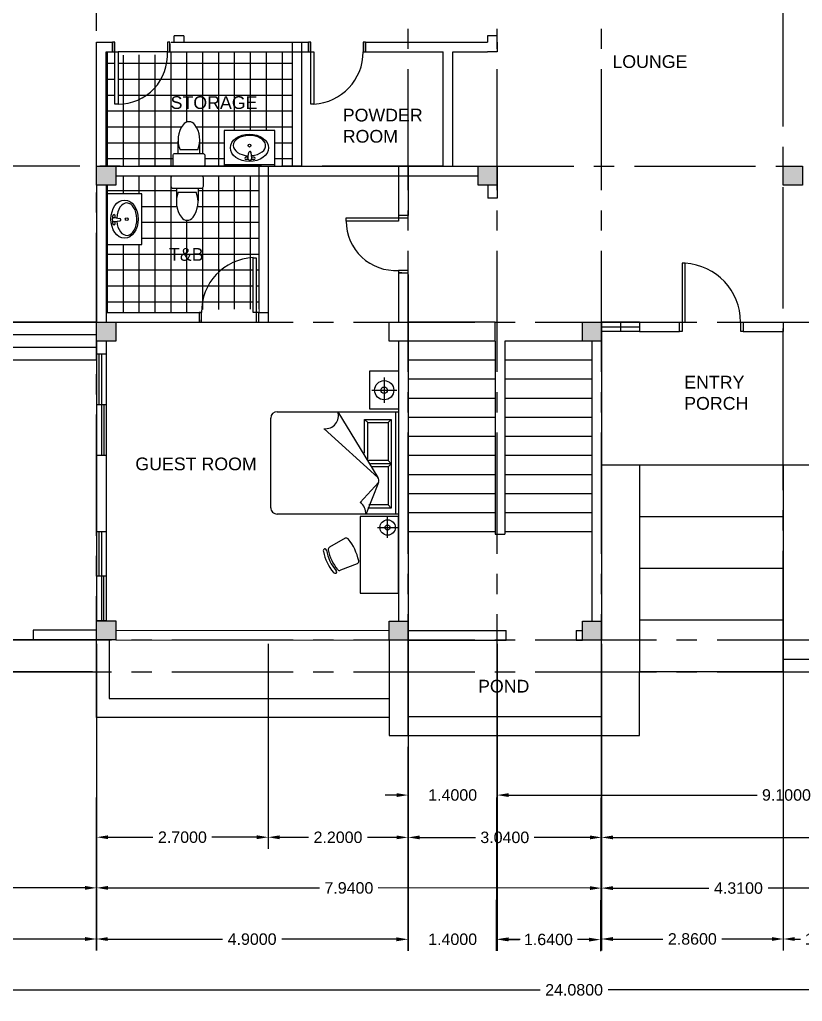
# Model space of a CAD drawing. Header units: inches. Extents: x 994 to 6777, y -637 to 5407.
# Drawn here: x 6714.37 to 6726.68, y -617.73 to -602.29 of the extents above; entities that cross this region are included whole.
import ezdxf

# ---------------------------------------------------------------- set-up
doc = ezdxf.new("R2010")
doc.units = ezdxf.units.IN
doc.header["$MEASUREMENT"] = 0
doc.set_wipeout_variables(frame=1)
doc.linetypes.add('CENTER2', pattern=[28.575, 19.05, -3.175, 3.175, -3.175])
doc.styles.get("Standard").update_dxf_attribs({"font": 'arial.ttf'})
doc.dimstyles.get("Standard").update_dxf_attribs({"dimtxt": 0.18, "dimasz": 0.18, "dimexe": 0.18, "dimexo": 0.0625, "dimgap": 0.09, "dimtad": 0, "dimtih": 1, "dimtoh": 1, "dimdec": 4, "dimzin": 0, "dimdsep": 46, "dimtxsty": 'Standard', "dimcen": 0.09, "dimadec": 0, "dimazin": 0, "dimtfac": 1, "dimtdec": 4, "dimtofl": 0, "dimtmove": 0, "dimatfit": 3, "dimfxl": 1, "dimtolj": 1, "dimtzin": 0, "dimarcsym": 0})
pattern_1 = [(0, (6689.00436, -625.22683), (0, 0.25), []), (90, (6689.00436, -625.22683), (-0.25, 2e-17), [])]

# ---------------------------------------------------------------- blocks, each defined once
blk = doc.blocks.new('*U660')
blk.add_wipeout([(0, -0.2), (0.861, -0.195), (0.934, 0.049), (0, 0.048)])
for points in [[(0, -0.15), (0.038, -0.15), (0.038, 0), (0, 0)], [(0.863, -0.15), (0.9, -0.15), (0.9, 0), (0.863, 0)], [(0.038, -0.15), (0.088, -0.15), (0.088, -0.975), (0.038, -0.975)]]:
    blk.add_lwpolyline(points, close=True)
blk = doc.blocks.new('洗面盆')
for p, q in [((-69, 219), (-32, 219)), ((-69, 180), (-36, 180)), ((-39, 199), (-25, 106)), ((25, 199), (11, 109)), ((18, 219), (54, 219)), ((22, 180), (54, 180))]:
    blk.add_line(p, q)
blk.add_circle((0, 0), 23.2)
for centre, radius, start, end in [((-69, 200), 19.5, 90, 270), ((-7, 199), 32.1, 342.1454, 197.5932), ((54, 200), 19.5, 270, 90), ((-7, 109), 17.8, 188.7966, 0)]:
    blk.add_arc(centre, radius, start, end)
blk.add_ellipse((1, 34), major_axis=(-300, 0), ratio=0.715134)
blk.add_ellipse((0, 0), major_axis=(-255, 0), ratio=0.622378, start_param=4.841075, end_param=10.922958)
blk = doc.blocks.new('洗面台')
blk.add_line((-400, -20), (400, -20))
blk.add_lwpolyline([(-400, -560), (400, -560), (400, 0), (-400, 0)], close=True)
blk.add_blockref('洗面盆', (0, -324))
blk = doc.blocks.new('*U664')
for p, q in [((-475, 117), (-475, 313)), ((-135, 117), (-135, 313)), ((-445, 178), (-165, 178))]:
    blk.add_line(p, q)
blk.add_lwpolyline([(-525, 117), (-85, 117, -0.198912), (-64, 109, -0.198912), (-55, 87), (-55, -53, -0.198912), (-64, -74, -0.198912), (-85, -83), (-525, -83, -0.198912), (-546, -74, -0.198912), (-555, -53), (-555, 87, -0.198912), (-546, 109, -0.198912)], format="xyb", close=True)
for centre, radius, start, end in [((-78, 330), 398, 143.3619, 202.5495), ((-305, 507), 110, 33.4509, 146.5491), ((-532, 330), 398, 337.4505, 36.6381)]:
    blk.add_arc(centre, radius, start, end)
blk = doc.blocks.new('*U665')
blk.add_wipeout([(0, 0.2), (-0.899, 0.195), (-0.934, -0.049), (0, -0.048)])
for points in [[(-0.038, 0.15), (-0.088, 0.15), (-0.088, 1.012), (-0.038, 1.012)], [(-0.9, 0.15), (-0.938, 0.15), (-0.938, 0), (-0.9, 0)], [(0, 0.15), (-0.038, 0.15), (-0.038, 0), (0, 0)]]:
    blk.add_lwpolyline(points, close=True)
blk = doc.blocks.new('*U667')
blk.add_wipeout([(0, 0.2), (-0.861, 0.195), (-0.934, -0.049), (0, -0.048)])
for points in [[(-0.038, 0.15), (-0.088, 0.15), (-0.088, 0.975), (-0.038, 0.975)], [(-0.863, 0.15), (-0.9, 0.15), (-0.9, 0), (-0.863, 0)], [(0, 0.15), (-0.038, 0.15), (-0.038, 0), (0, 0)]]:
    blk.add_lwpolyline(points, close=True)
blk = doc.blocks.new('*U671')
blk.add_wipeout([(0, 0.2), (0.961, 0.195), (0.934, -0.049), (0, -0.048)])
for points in [[(0.038, 0.15), (0.088, 0.15), (0.088, 1.075), (0.038, 1.075)], [(0, 0.15), (0.038, 0.15), (0.038, 0), (0, 0)], [(0.962, 0.15), (1, 0.15), (1, 0), (0.962, 0)]]:
    blk.add_lwpolyline(points, close=True)
blk = doc.blocks.new('A$C44EF7260')
for p, q in [((0, 1.998), (0.6, 1.998)), ((0, 1.548), (0, 1.998)), ((0.6, 1.998), (0.6, 1.548)), ((0.64, 2), (2.24, 2)), ((0.64, 0.1), (0.64, 2)), ((2.24, 2), (2.24, 0.1)), ((3.476, 1.998), (2.276, 1.998)), ((2.276, 1.998), (2.276, 1.398)), ((3.476, 1.398), (3.476, 1.998)), ((0.304, 1.579), (0.304, 1.971)), ((0.64, 1.95), (2.24, 1.95)), ((0.759, 1.884), (2.147, 1.884)), ((0.759, 1.884), (0.809, 1.834)), ((0.759, 1.467), (0.759, 1.884)), ((1.403, 1.834), (1.453, 1.884)), ((1.453, 1.884), (1.503, 1.834)), ((1.453, 1.884), (1.453, 1.558)), ((2.097, 1.834), (2.147, 1.884)), ((2.147, 1.884), (2.147, 1.519)), ((2.45, 1.671), (2.45, 1.985)), ((0.106, 1.775), (0.503, 1.775)), ((0.809, 1.834), (1.403, 1.834)), ((0.809, 1.517), (0.809, 1.834)), ((1.403, 1.834), (1.403, 1.53)), ((1.503, 1.834), (1.503, 1.586)), ((1.503, 1.834), (2.097, 1.834)), ((2.097, 1.834), (2.097, 1.535)), ((2.609, 1.828), (2.291, 1.828)), ((0.6, 1.548), (0, 1.548)), ((0.64, 1.05), (1.666, 1.676)), ((0.906, 0.833), (1.666, 1.676)), ((1.746, 1.684), (2.246, 1.486)), ((1.746, 1.684), (2.06, 1.397)), ((0.809, 1.517), (0.759, 1.467)), ((1.29, 1.467), (0.759, 1.467)), ((1.38, 1.517), (0.809, 1.517)), ((2.276, 1.398), (3.476, 1.398)), ((3.017, 1.352), (3.118, 1.091)), ((2.619, 1.162), (2.759, 0.919)), ((0.907, 0.845), (0.919, 0.845)), ((2.14, 0), (0.74, 0))]:
    blk.add_line(p, q)
for centre, radius in [((0.304, 1.775), 0.15), ((2.45, 1.828), 0.12), ((2.45, 1.828), 0.04), ((0.304, 1.775), 0.05)]:
    blk.add_circle(centre, radius)
for centre, radius, start, end in [((1.715, 1.589), 0.1, 71.7215, 119.0799), ((2.226, 1.289), 0.198, 84.1725, 146.9889), ((3.157, 0.547), 0.85, 102.6739, 128.3957), ((2.979, 1.337), 0.04, 21.3259, 102.6739), ((2.654, 1.182), 0.04, 128.3957, 209.9042), ((3.081, 1.077), 0.04, 310.4324, 21.3259), ((0.7, 0.852), 0.207, 354.6422, 106.9775), ((2.677, 1.551), 0.663, 280.7977, 310.4324), ((2.677, 1.551), 0.693, 280.6958, 310.5343), ((2.677, 1.551), 0.743, 281.5789, 309.6512), ((3.147, 1.002), 0.03, 70.2086, 130.5343), ((3.126, 1.01), 0.04, 309.6512, 20.6936), ((3.154, 1.02), 0.01, 20.6936, 70.2086), ((2.794, 0.939), 0.04, 209.9042, 280.7977), ((2.792, 0.847), 0.01, 161.0215, 210.5365), ((2.811, 0.841), 0.03, 100.6958, 161.0215), ((2.818, 0.862), 0.04, 210.5365, 281.5789), ((0.74, 0.1), 0.1, 180, 270), ((2.14, 0.1), 0.1, 270, 0)]:
    blk.add_arc(centre, radius, start, end)
blk = doc.blocks.new('*D693')
at = {"color": 0, "lineweight": -2, "transparency": 16777216}
for p, q in [((6707.053, -611.861), (6707.053, -611.681)), ((6715.521, -612.041), (6706.873, -612.041)), ((6715.521, -612.545), (6706.873, -612.545)), ((6707.053, -612.725), (6707.053, -612.905))]:
    blk.add_line(p, q, dxfattribs=at)
at = {"color": 0, "transparency": 16777216}
for points in [[(6707.023, -611.861), (6707.083, -611.861), (6707.053, -612.041)], [(6707.023, -612.725), (6707.083, -612.725), (6707.053, -612.545)]]:
    blk.add_solid(points, dxfattribs=at)
at = {"layer": 'Defpoints', "color": 0, "transparency": 16777216}
for p in [(6707.053, -612.041), (6715.583, -612.041), (6715.583, -612.545)]:
    blk.add_point(p, dxfattribs=at)
at = {"color": 0, "transparency": 16777216, "insert": (6707.053, -612.293), "char_height": 0.18, "attachment_point": 5}
blk.add_mtext('\\A1;0.5049', dxfattribs=at)
blk = doc.blocks.new('*D715')
at = {"color": 0, "lineweight": -2, "transparency": 16777216}
for p, q in [((6711.053, -612.608), (6711.053, -617.725)), ((6735.133, -612.608), (6735.133, -617.725)), ((6711.233, -617.545), (6722.558, -617.545)), ((6734.953, -617.545), (6723.628, -617.545))]:
    blk.add_line(p, q, dxfattribs=at)
at = {"color": 0, "transparency": 16777216}
for points in [[(6711.233, -617.515), (6711.233, -617.575), (6711.053, -617.545)], [(6734.953, -617.515), (6734.953, -617.575), (6735.133, -617.545)]]:
    blk.add_solid(points, dxfattribs=at)
at = {"layer": 'Defpoints', "color": 0, "transparency": 16777216}
for p in [(6711.053, -612.545), (6735.133, -612.545), (6735.133, -617.545)]:
    blk.add_point(p, dxfattribs=at)
at = {"color": 0, "transparency": 16777216, "insert": (6723.093, -617.545), "char_height": 0.18, "attachment_point": 5}
blk.add_mtext('\\A1;24.0800', dxfattribs=at)
blk = doc.blocks.new('*D716')
at = {"color": 0, "lineweight": -2, "transparency": 16777216}
for p, q in [((6711.053, -612.608), (6711.053, -616.925)), ((6715.583, -612.608), (6715.583, -616.925)), ((6711.233, -616.745), (6712.851, -616.745)), ((6715.403, -616.745), (6713.785, -616.745))]:
    blk.add_line(p, q, dxfattribs=at)
at = {"color": 0, "transparency": 16777216}
for points in [[(6711.233, -616.715), (6711.233, -616.775), (6711.053, -616.745)], [(6715.403, -616.715), (6715.403, -616.775), (6715.583, -616.745)]]:
    blk.add_solid(points, dxfattribs=at)
at = {"layer": 'Defpoints', "color": 0, "transparency": 16777216}
for p in [(6711.053, -612.545), (6715.583, -612.545), (6715.583, -616.745)]:
    blk.add_point(p, dxfattribs=at)
at = {"color": 0, "transparency": 16777216, "insert": (6713.318, -616.745), "char_height": 0.18, "attachment_point": 5}
blk.add_mtext('\\A1;4.5300', dxfattribs=at)
blk = doc.blocks.new('*D717')
at = {"color": 0, "lineweight": -2, "transparency": 16777216}
for p, q in [((6715.583, -612.103), (6715.578, -616.925)), ((6720.483, -612.108), (6720.478, -616.93)), ((6715.759, -616.746), (6717.562, -616.747)), ((6720.299, -616.75), (6718.496, -616.748))]:
    blk.add_line(p, q, dxfattribs=at)
at = {"color": 0, "transparency": 16777216}
for points in [[(6715.759, -616.716), (6715.759, -616.776), (6715.579, -616.745)], [(6720.299, -616.72), (6720.299, -616.78), (6720.479, -616.75)]]:
    blk.add_solid(points, dxfattribs=at)
at = {"layer": 'Defpoints', "color": 0, "transparency": 16777216}
for p in [(6715.583, -612.041), (6720.483, -612.045), (6720.479, -616.75)]:
    blk.add_point(p, dxfattribs=at)
at = {"color": 0, "transparency": 16777216, "insert": (6718.029, -616.748), "char_height": 0.18, "attachment_point": 5}
blk.add_mtext('\\A1;4.9000', dxfattribs=at)
blk = doc.blocks.new('*D718')
at = {"color": 0, "lineweight": -2, "transparency": 16777216}
for p, q in [((6720.483, -612.108), (6720.483, -616.93)), ((6721.883, -612.108), (6721.883, -616.93)), ((6720.303, -616.75), (6720.123, -616.75)), ((6722.063, -616.75), (6722.243, -616.75))]:
    blk.add_line(p, q, dxfattribs=at)
at = {"color": 0, "transparency": 16777216}
for points in [[(6720.303, -616.72), (6720.303, -616.78), (6720.483, -616.75)], [(6722.063, -616.72), (6722.063, -616.78), (6721.883, -616.75)]]:
    blk.add_solid(points, dxfattribs=at)
at = {"layer": 'Defpoints', "color": 0, "transparency": 16777216}
for p in [(6720.483, -612.045), (6721.883, -612.045), (6721.883, -616.75)]:
    blk.add_point(p, dxfattribs=at)
at = {"color": 0, "transparency": 16777216, "insert": (6721.183, -616.75), "char_height": 0.18, "attachment_point": 5}
blk.add_mtext('\\A1;1.4000', dxfattribs=at)
blk = doc.blocks.new('*D719')
at = {"color": 0, "lineweight": -2, "transparency": 16777216}
for p, q in [((6721.883, -612.103), (6721.869, -616.93)), ((6723.523, -612.108), (6723.509, -616.935)), ((6722.049, -616.751), (6722.234, -616.751)), ((6723.329, -616.755), (6723.144, -616.754))]:
    blk.add_line(p, q, dxfattribs=at)
at = {"color": 0, "transparency": 16777216}
for points in [[(6722.049, -616.721), (6722.049, -616.781), (6721.869, -616.75)], [(6723.329, -616.725), (6723.329, -616.785), (6723.509, -616.755)]]:
    blk.add_solid(points, dxfattribs=at)
at = {"layer": 'Defpoints', "color": 0, "transparency": 16777216}
for p in [(6721.883, -612.041), (6723.523, -612.045), (6723.509, -616.755)]:
    blk.add_point(p, dxfattribs=at)
at = {"color": 0, "transparency": 16777216, "insert": (6722.689, -616.753), "char_height": 0.18, "attachment_point": 5}
blk.add_mtext('\\A1;1.6400', dxfattribs=at)
blk = doc.blocks.new('*D720')
at = {"color": 0, "lineweight": -2, "transparency": 16777216}
for p, q in [((6723.523, -612.108), (6723.523, -616.925)), ((6726.383, -612.103), (6726.383, -616.925)), ((6723.703, -616.745), (6724.488, -616.745)), ((6726.203, -616.745), (6725.418, -616.745))]:
    blk.add_line(p, q, dxfattribs=at)
at = {"color": 0, "transparency": 16777216}
for points in [[(6723.703, -616.715), (6723.703, -616.775), (6723.523, -616.745)], [(6726.203, -616.715), (6726.203, -616.775), (6726.383, -616.745)]]:
    blk.add_solid(points, dxfattribs=at)
at = {"layer": 'Defpoints', "color": 0, "transparency": 16777216}
for p in [(6723.523, -612.045), (6726.383, -612.041), (6726.383, -616.745)]:
    blk.add_point(p, dxfattribs=at)
at = {"color": 0, "transparency": 16777216, "insert": (6724.953, -616.745), "char_height": 0.18, "attachment_point": 5}
blk.add_mtext('\\A1;2.8600', dxfattribs=at)
blk = doc.blocks.new('*D721')
at = {"color": 0, "lineweight": -2, "transparency": 16777216}
for p, q in [((6726.383, -612.108), (6726.383, -616.925)), ((6727.833, -612.103), (6727.833, -616.925)), ((6726.563, -616.745), (6726.653, -616.745)), ((6727.653, -616.745), (6727.563, -616.745))]:
    blk.add_line(p, q, dxfattribs=at)
at = {"color": 0, "transparency": 16777216}
for points in [[(6726.563, -616.715), (6726.563, -616.775), (6726.383, -616.745)], [(6727.653, -616.715), (6727.653, -616.775), (6727.833, -616.745)]]:
    blk.add_solid(points, dxfattribs=at)
at = {"layer": 'Defpoints', "color": 0, "transparency": 16777216}
for p in [(6726.383, -612.045), (6727.833, -612.041), (6727.833, -616.745)]:
    blk.add_point(p, dxfattribs=at)
at = {"color": 0, "transparency": 16777216, "insert": (6727.108, -616.745), "char_height": 0.18, "attachment_point": 5}
blk.add_mtext('\\A1;1.4500', dxfattribs=at)
blk = doc.blocks.new('*D724')
at = {"color": 0, "lineweight": -2, "transparency": 16777216}
for p, q in [((6711.053, -612.608), (6711.053, -616.121)), ((6715.583, -612.608), (6715.583, -616.121)), ((6711.233, -615.941), (6712.851, -615.941)), ((6715.403, -615.941), (6713.785, -615.941))]:
    blk.add_line(p, q, dxfattribs=at)
at = {"color": 0, "transparency": 16777216}
for points in [[(6711.233, -615.911), (6711.233, -615.971), (6711.053, -615.941)], [(6715.403, -615.911), (6715.403, -615.971), (6715.583, -615.941)]]:
    blk.add_solid(points, dxfattribs=at)
at = {"layer": 'Defpoints', "color": 0, "transparency": 16777216}
for p in [(6711.053, -612.545), (6715.583, -612.545), (6715.583, -615.941)]:
    blk.add_point(p, dxfattribs=at)
at = {"color": 0, "transparency": 16777216, "insert": (6713.318, -615.941), "char_height": 0.18, "attachment_point": 5}
blk.add_mtext('\\A1;4.5300', dxfattribs=at)
blk = doc.blocks.new('*D725')
at = {"color": 0, "lineweight": -2, "transparency": 16777216}
for p, q in [((6715.583, -612.103), (6715.581, -616.121)), ((6723.523, -612.108), (6723.521, -616.125)), ((6715.761, -615.941), (6719.088, -615.943)), ((6723.341, -615.945), (6720.013, -615.943))]:
    blk.add_line(p, q, dxfattribs=at)
at = {"color": 0, "transparency": 16777216}
for points in [[(6715.761, -615.911), (6715.761, -615.971), (6715.581, -615.941)], [(6723.341, -615.915), (6723.341, -615.975), (6723.521, -615.945)]]:
    blk.add_solid(points, dxfattribs=at)
at = {"layer": 'Defpoints', "color": 0, "transparency": 16777216}
for p in [(6715.583, -612.041), (6723.523, -612.045), (6723.521, -615.945)]:
    blk.add_point(p, dxfattribs=at)
at = {"color": 0, "transparency": 16777216, "insert": (6719.551, -615.943), "char_height": 0.18, "attachment_point": 5}
blk.add_mtext('\\A1;7.9400', dxfattribs=at)
blk = doc.blocks.new('*D726')
at = {"color": 0, "lineweight": -2, "transparency": 16777216}
for p, q in [((6723.523, -612.108), (6723.523, -616.125)), ((6727.833, -612.103), (6727.833, -616.125)), ((6723.703, -615.945), (6725.211, -615.945)), ((6727.653, -615.945), (6726.145, -615.945))]:
    blk.add_line(p, q, dxfattribs=at)
at = {"color": 0, "transparency": 16777216}
for points in [[(6723.703, -615.915), (6723.703, -615.975), (6723.523, -615.945)], [(6727.653, -615.915), (6727.653, -615.975), (6727.833, -615.945)]]:
    blk.add_solid(points, dxfattribs=at)
at = {"layer": 'Defpoints', "color": 0, "transparency": 16777216}
for p in [(6723.523, -612.045), (6727.833, -612.041), (6727.833, -615.945)]:
    blk.add_point(p, dxfattribs=at)
at = {"color": 0, "transparency": 16777216, "insert": (6725.678, -615.945), "char_height": 0.18, "attachment_point": 5}
blk.add_mtext('\\A1;4.3100', dxfattribs=at)
blk = doc.blocks.new('*D728')
at = {"color": 0, "lineweight": -2, "transparency": 16777216}
for p, q in [((6715.583, -612.103), (6715.583, -615.325)), ((6718.283, -612.103), (6718.283, -615.325)), ((6715.763, -615.145), (6716.468, -615.145)), ((6718.103, -615.145), (6717.398, -615.145))]:
    blk.add_line(p, q, dxfattribs=at)
at = {"color": 0, "transparency": 16777216}
for points in [[(6715.763, -615.115), (6715.763, -615.175), (6715.583, -615.145)], [(6718.103, -615.115), (6718.103, -615.175), (6718.283, -615.145)]]:
    blk.add_solid(points, dxfattribs=at)
at = {"layer": 'Defpoints', "color": 0, "transparency": 16777216}
for p in [(6715.583, -612.041), (6718.283, -612.041), (6718.283, -615.145)]:
    blk.add_point(p, dxfattribs=at)
at = {"color": 0, "transparency": 16777216, "insert": (6716.933, -615.145), "char_height": 0.18, "attachment_point": 5}
blk.add_mtext('\\A1;2.7000', dxfattribs=at)
blk = doc.blocks.new('*D729')
at = {"color": 0, "lineweight": -2, "transparency": 16777216}
for p, q in [((6718.283, -612.106), (6718.28, -615.325)), ((6720.483, -612.108), (6720.48, -615.328)), ((6718.46, -615.146), (6718.915, -615.146)), ((6720.3, -615.147), (6719.845, -615.147))]:
    blk.add_line(p, q, dxfattribs=at)
at = {"color": 0, "transparency": 16777216}
for points in [[(6718.46, -615.116), (6718.46, -615.176), (6718.28, -615.145)], [(6720.3, -615.117), (6720.3, -615.177), (6720.48, -615.148)]]:
    blk.add_solid(points, dxfattribs=at)
at = {"layer": 'Defpoints', "color": 0, "transparency": 16777216}
for p in [(6718.283, -612.043), (6720.483, -612.045), (6720.48, -615.148)]:
    blk.add_point(p, dxfattribs=at)
at = {"color": 0, "transparency": 16777216, "insert": (6719.38, -615.147), "char_height": 0.18, "attachment_point": 5}
blk.add_mtext('\\A1;2.2000', dxfattribs=at)
blk = doc.blocks.new('*D730')
at = {"color": 0, "lineweight": -2, "transparency": 16777216}
for p, q in [((6720.483, -612.108), (6720.483, -615.328)), ((6723.523, -612.103), (6723.523, -615.328)), ((6720.663, -615.148), (6721.54, -615.148)), ((6723.343, -615.148), (6722.467, -615.148))]:
    blk.add_line(p, q, dxfattribs=at)
at = {"color": 0, "transparency": 16777216}
for points in [[(6720.663, -615.118), (6720.663, -615.178), (6720.483, -615.148)], [(6723.343, -615.118), (6723.343, -615.178), (6723.523, -615.148)]]:
    blk.add_solid(points, dxfattribs=at)
at = {"layer": 'Defpoints', "color": 0, "transparency": 16777216}
for p in [(6720.483, -612.045), (6723.523, -612.041), (6723.523, -615.148)]:
    blk.add_point(p, dxfattribs=at)
at = {"color": 0, "transparency": 16777216, "insert": (6722.003, -615.148), "char_height": 0.18, "attachment_point": 5}
blk.add_mtext('\\A1;3.0400', dxfattribs=at)
blk = doc.blocks.new('*D731')
at = {"color": 0, "lineweight": -2, "transparency": 16777216}
for p, q in [((6723.523, -612.108), (6723.523, -615.328)), ((6730.983, -612.103), (6730.983, -615.328)), ((6723.703, -615.148), (6726.791, -615.148)), ((6730.803, -615.148), (6727.716, -615.148))]:
    blk.add_line(p, q, dxfattribs=at)
at = {"color": 0, "transparency": 16777216}
for points in [[(6723.703, -615.118), (6723.703, -615.178), (6723.523, -615.148)], [(6730.803, -615.118), (6730.803, -615.178), (6730.983, -615.148)]]:
    blk.add_solid(points, dxfattribs=at)
at = {"layer": 'Defpoints', "color": 0, "transparency": 16777216}
for p in [(6723.523, -612.045), (6730.983, -612.041), (6730.983, -615.148)]:
    blk.add_point(p, dxfattribs=at)
at = {"color": 0, "transparency": 16777216, "insert": (6727.253, -615.148), "char_height": 0.18, "attachment_point": 5}
blk.add_mtext('\\A1;7.4600', dxfattribs=at)
blk = doc.blocks.new('*D733')
at = {"color": 0, "lineweight": -2, "transparency": 16777216}
for p, q in [((6720.483, -612.108), (6720.483, -614.662)), ((6721.883, -612.108), (6721.883, -614.662)), ((6720.303, -614.482), (6720.123, -614.482)), ((6722.063, -614.482), (6722.243, -614.482))]:
    blk.add_line(p, q, dxfattribs=at)
at = {"color": 0, "transparency": 16777216}
for points in [[(6720.303, -614.452), (6720.303, -614.512), (6720.483, -614.482)], [(6722.063, -614.452), (6722.063, -614.512), (6721.883, -614.482)]]:
    blk.add_solid(points, dxfattribs=at)
at = {"layer": 'Defpoints', "color": 0, "transparency": 16777216}
for p in [(6720.483, -612.045), (6721.883, -612.045), (6721.883, -614.482)]:
    blk.add_point(p, dxfattribs=at)
at = {"color": 0, "transparency": 16777216, "insert": (6721.183, -614.482), "char_height": 0.18, "attachment_point": 5}
blk.add_mtext('\\A1;1.4000', dxfattribs=at)
blk = doc.blocks.new('*D734')
at = {"color": 0, "lineweight": -2, "transparency": 16777216}
for p, q in [((6721.883, -612.108), (6721.883, -614.662)), ((6730.983, -612.103), (6730.983, -614.662)), ((6722.063, -614.482), (6725.97, -614.482)), ((6730.803, -614.482), (6726.897, -614.482))]:
    blk.add_line(p, q, dxfattribs=at)
at = {"color": 0, "transparency": 16777216}
for points in [[(6722.063, -614.452), (6722.063, -614.512), (6721.883, -614.482)], [(6730.803, -614.452), (6730.803, -614.512), (6730.983, -614.482)]]:
    blk.add_solid(points, dxfattribs=at)
at = {"layer": 'Defpoints', "color": 0, "transparency": 16777216}
for p in [(6721.883, -612.045), (6730.983, -612.041), (6730.983, -614.482)]:
    blk.add_point(p, dxfattribs=at)
at = {"color": 0, "transparency": 16777216, "insert": (6726.433, -614.482), "char_height": 0.18, "attachment_point": 5}
blk.add_mtext('\\A1;9.1000', dxfattribs=at)

msp = doc.modelspace()

# ---------------------------------------------------------------- hatches: boundary and pattern name
h = msp.add_hatch(color=256)
h.dxf.hatch_style = 1
h.paths.add_polyline_path([(6711.30328, -597.44544), (6711.05328, -597.44544), (6711.05328, -597.69544), (6711.30328, -597.69544)])
h.paths.add_polyline_path([(6711.30328, -600.89544), (6711.05328, -600.89544), (6711.05328, -601.14544), (6711.30328, -601.14544)])
h.paths.add_polyline_path([(6711.30328, -607.04544), (6711.05328, -607.04544), (6711.05328, -607.29544), (6711.30328, -607.29544)])
h.paths.add_polyline_path([(6715.88328, -607.04544), (6715.58328, -607.04544), (6715.58328, -607.34544), (6715.88328, -607.34544)])
h.paths.add_polyline_path([(6715.88328, -611.74056), (6715.58328, -611.74056), (6715.58328, -612.04056), (6715.88328, -612.04056)])
h.paths.add_polyline_path([(6720.48328, -611.74544), (6720.18328, -611.74544), (6720.18328, -612.04544), (6720.48328, -612.04544)])
h.paths.add_polyline_path([(6723.52329, -611.74544), (6723.22329, -611.74544), (6723.22329, -612.04544), (6723.52329, -612.04544)])
h.paths.add_polyline_path([(6723.52329, -607.04544), (6723.22329, -607.04544), (6723.22329, -607.34544), (6723.52329, -607.34544)])
h.paths.add_polyline_path([(6721.88393, -604.59544), (6721.58393, -604.59544), (6721.58393, -604.89544), (6721.88393, -604.89544)])
h.paths.add_polyline_path([(6726.68328, -604.59544), (6726.38328, -604.59544), (6726.38328, -604.89544), (6726.68328, -604.89544)])
h.paths.add_polyline_path([(6721.87329, -600.84544), (6721.57329, -600.84544), (6721.57329, -601.14544), (6721.87329, -601.14544)])
h.paths.add_polyline_path([(6721.88328, -597.44544), (6721.58328, -597.44544), (6721.58328, -597.74544), (6721.88328, -597.74544)])
h.paths.add_polyline_path([(6726.68328, -597.44544), (6726.38328, -597.44544), (6726.38328, -597.74544), (6726.68328, -597.74544)])
h.paths.add_polyline_path([(6726.68328, -600.84544), (6726.38328, -600.84544), (6726.38328, -601.14544), (6726.68328, -601.14544)])
h.paths.add_polyline_path([(6730.98328, -597.44544), (6730.68328, -597.44544), (6730.68328, -597.74544), (6730.98328, -597.74544)])
h.paths.add_polyline_path([(6730.98328, -600.84544), (6730.78348, -600.84544), (6730.68328, -600.84544), (6730.68328, -601.14544), (6730.98328, -601.14544)])
h.paths.add_polyline_path([(6730.98328, -604.59544), (6730.68328, -604.59544), (6730.68328, -604.89544), (6730.98328, -604.89544)])
h.paths.add_polyline_path([(6728.28328, -607.04544), (6727.83328, -607.04544), (6727.83328, -607.29544), (6728.28328, -607.29544)])
h.paths.add_polyline_path([(6735.13328, -607.04544), (6734.68328, -607.04544), (6734.68328, -607.29544), (6735.13328, -607.29544)])
h.paths.add_polyline_path([(6728.28328, -612.29544), (6727.83328, -612.29544), (6727.83328, -612.54544), (6728.28328, -612.54544)])
h.paths.add_polyline_path([(6735.13328, -612.29544), (6734.68328, -612.29544), (6734.68328, -612.54544), (6735.13328, -612.54544)])
h.paths.add_polyline_path([(6735.13328, -600.89544), (6734.88328, -600.89544), (6734.88328, -601.14544), (6735.13328, -601.14544)])
h.paths.add_polyline_path([(6735.13328, -597.44544), (6734.88328, -597.44544), (6734.88328, -597.69544), (6735.13328, -597.69544)])
h = msp.add_hatch(color=256)
h.dxf.hatch_style = 1
h.paths.add_polyline_path([(6715.88328, -600.84544), (6715.58328, -600.84544), (6715.58328, -601.14544), (6715.88328, -601.14544)])
h.paths.add_polyline_path([(6715.88328, -604.59544), (6715.58328, -604.59544), (6715.58328, -604.89544), (6715.88328, -604.89544)])
h.paths.add_polyline_path([(6715.88328, -597.44544), (6715.58328, -597.44544), (6715.58328, -597.74544), (6715.88328, -597.74544)])
h = msp.add_hatch()
h.set_pattern_fill('NET', color=256, scale=2)
h.set_pattern_definition(pattern_1)
h.paths.add_polyline_path([(6718.66328, -602.79544), (6716.73328, -602.79544), (6716.70809, -602.79544), (6716.69465, -602.84058), (6715.92078, -602.84476), (6715.92078, -603.62044), (6715.87078, -603.62044), (6715.87078, -602.84503), (6715.83328, -602.84524), (6715.83328, -602.79544), (6715.73328, -602.79544), (6715.73328, -604.59544), (6715.88328, -604.59544), (6716.81606, -604.59544, -0.19891237), (6716.79485, -604.58665, -0.19891237), (6716.78606, -604.56544), (6716.78606, -604.42544, -0.19891237), (6716.79485, -604.40422, -0.19891237), (6716.81606, -604.39544), (6716.86631, -604.39544), (6716.86631, -604.20024, -0.17264979), (6716.94447, -603.94536, -0.53787217), (6717.12766, -603.94536, -0.17264979), (6717.20581, -604.20024), (6717.20581, -604.39544), (6717.25606, -604.39544, -0.19891237), (6717.27728, -604.40422, -0.19891237), (6717.28606, -604.42544), (6717.28606, -604.56544, -0.19891237), (6717.27728, -604.58665, -0.19891237), (6717.25606, -604.59544), (6717.58777, -604.59544), (6717.58777, -604.0355), (6718.38767, -604.0355), (6718.38767, -604.59544), (6718.66328, -604.59544)])
h.paths.add_polyline_path([(6716.68466, -603.80782), (6718.15083, -603.80782), (6718.15083, -603.39568), (6716.68466, -603.39568)], flags=24)
h = msp.add_hatch()
h.set_pattern_fill('NET', color=256, scale=2)
h.set_pattern_definition(pattern_1)
h.paths.add_polyline_path([(6718.13328, -604.74544), (6717.22828, -604.74544, -0.19891237), (6717.24949, -604.75422, -0.19891237), (6717.25828, -604.77544), (6717.25828, -604.91544, -0.19891237), (6717.24949, -604.93665, -0.19891237), (6717.22828, -604.94544), (6717.17803, -604.94544), (6717.17803, -605.14064, -0.17264979), (6717.09988, -605.39551, -0.53787217), (6716.91668, -605.39551, -0.17264979), (6716.83853, -605.14064), (6716.83853, -604.94544), (6716.78828, -604.94544, -0.19891237), (6716.76707, -604.93665, -0.19891237), (6716.75828, -604.91544), (6716.75828, -604.77544, -0.19891237), (6716.76707, -604.75422, -0.19891237), (6716.78828, -604.74544), (6715.88328, -604.74544), (6715.88328, -604.89544), (6715.73328, -604.89544), (6715.73328, -605.02806), (6716.29322, -605.02806), (6716.29322, -605.82796), (6715.73328, -605.82796), (6715.73328, -606.89544), (6717.2279, -606.89544), (6717.23441, -606.85029), (6718.04578, -606.84609), (6718.04578, -606.03294), (6718.09578, -606.03294), (6718.09578, -606.84583), (6718.13328, -606.84564)])
h.paths.add_polyline_path([(6716.66561, -606.19487), (6717.30899, -606.19487), (6717.30899, -605.78273), (6716.66561, -605.78273)], flags=24)

# ---------------------------------------------------------------- linework, layer by layer
at = {"linetype": 'CENTER2', "ltscale": 0.1}
for p, q in [((6715.58328, -613.26182), (6715.58328, -597.44544)), ((6721.88328, -613.54544), (6721.88328, -597.44544)), ((6723.52329, -613.54544), (6723.52329, -597.44544)), ((6726.38328, -612.54544), (6726.38328, -597.44544)), ((6721.03328, -604.59544), (6711.05328, -604.59544)), ((6721.18328, -604.59544), (6735.13328, -604.59544)), ((6711.05328, -612.04056), (6735.13328, -612.04056)), ((6711.05328, -612.54544), (6735.13328, -612.54544)), ((6711.05328, -612.54544), (6735.13328, -612.54544))]:
    msp.add_line(p, q, dxfattribs=at)
for p, q in [((6716.95328, -602.54544), (6716.80328, -602.54544)), ((6721.73261, -602.54544), (6721.73261, -602.64544)), ((6715.58328, -604.59544), (6715.58328, -602.64544)), ((6715.58328, -602.64544), (6715.83328, -602.64544)), ((6718.66328, -604.59544), (6718.66328, -602.64544)), ((6718.81328, -604.59544), (6718.81328, -602.64544)), ((6721.88328, -602.64544), (6721.88328, -602.79544)), ((6715.73328, -604.59544), (6715.73328, -602.79544)), ((6715.73328, -602.79544), (6715.83328, -602.79544)), ((6721.03328, -604.59544), (6721.03328, -602.79544)), ((6721.18328, -604.59544), (6721.18328, -602.79544)), ((6721.18328, -602.79544), (6721.73261, -602.79544)), ((6721.88328, -602.79544), (6721.73261, -602.79544)), ((6715.88328, -604.59544), (6721.58393, -604.59544)), ((6718.13328, -604.59544), (6718.13328, -606.89544)), ((6718.28328, -604.59544), (6718.28328, -606.89544)), ((6720.33328, -604.59544), (6720.33328, -605.37044)), ((6720.48328, -604.59544), (6720.48328, -605.37044)), ((6715.88328, -604.74544), (6721.58393, -604.74544)), ((6715.58328, -604.89544), (6715.58328, -607.04544)), ((6715.73328, -604.89544), (6715.73328, -607.04544)), ((6721.73393, -604.89544), (6721.73393, -605.09544)), ((6721.88393, -604.89544), (6721.88393, -605.09544)), ((6720.33328, -606.27044), (6720.33328, -607.04544)), ((6720.48328, -606.27044), (6720.48328, -607.04544)), ((6715.58328, -606.89544), (6715.58328, -607.04544)), ((6715.73328, -606.89544), (6717.2318, -606.89544)), ((6717.2318, -606.89544), (6717.2318, -607.04544)), ((6718.13328, -606.89544), (6718.28328, -606.89544)), ((6718.28328, -606.89544), (6718.28328, -607.04544)), ((6720.33328, -606.89544), (6720.33328, -607.04544)), ((6720.48328, -606.89544), (6720.48328, -607.04544)), ((6715.58328, -607.04544), (6713.35328, -607.04544)), ((6715.73328, -607.04544), (6717.2318, -607.04544)), ((6718.13328, -607.04544), (6718.28328, -607.04544)), ((6721.85329, -607.04544), (6720.48328, -607.04544)), ((6721.85329, -607.34544), (6721.85329, -607.04544)), ((6724.12329, -607.04544), (6723.52329, -607.04544)), ((6723.52329, -607.12044), (6724.12329, -607.12044)), ((6724.12329, -607.19544), (6723.52329, -607.19544)), ((6723.82329, -607.04544), (6723.82329, -607.19544)), ((6724.12329, -607.04544), (6724.75329, -607.04544)), ((6724.12329, -607.19544), (6724.75329, -607.19544)), ((6725.75329, -607.04544), (6726.38328, -607.04544)), ((6725.75329, -607.19544), (6726.38328, -607.19544)), ((6726.38328, -607.04544), (6726.38328, -607.19544)), ((6726.38328, -609.29544), (6726.38328, -607.19544)), ((6715.58328, -607.24544), (6713.35328, -607.24544)), ((6715.58328, -607.34544), (6715.58328, -607.54544)), ((6715.73328, -607.34544), (6715.73328, -607.54544)), ((6715.73328, -607.34544), (6715.73328, -607.54544)), ((6720.33328, -607.34544), (6720.33328, -611.74544)), ((6720.48328, -607.34544), (6720.48328, -611.74544)), ((6721.85329, -607.34544), (6720.48328, -607.34544)), ((6721.85329, -607.34544), (6721.85329, -610.3798)), ((6722.00329, -607.34544), (6722.00329, -610.3798)), ((6723.37329, -607.34544), (6722.00329, -607.34544)), ((6723.37329, -607.34544), (6723.37329, -611.74544)), ((6723.52329, -607.34544), (6723.52329, -611.74544)), ((6715.58328, -607.44544), (6713.35328, -607.44544)), ((6715.58328, -607.64544), (6713.35328, -607.64544)), ((6715.58328, -607.54544), (6715.58328, -609.14544)), ((6715.62078, -607.54544), (6715.62078, -608.34544)), ((6715.65828, -607.54544), (6715.65828, -609.14544)), ((6715.73328, -607.54544), (6715.73328, -609.14544)), ((6721.85329, -607.64544), (6720.48328, -607.64544)), ((6723.37329, -607.64544), (6722.00329, -607.64544)), ((6721.85329, -607.94544), (6720.48328, -607.94544)), ((6723.37329, -607.94544), (6722.00329, -607.94544)), ((6721.85329, -608.24544), (6720.48328, -608.24544)), ((6723.37329, -608.24544), (6722.00329, -608.24544)), ((6715.73328, -608.34544), (6715.58328, -608.34544)), ((6715.69578, -608.34544), (6715.69578, -609.14544)), ((6721.85329, -608.54544), (6720.48328, -608.54544)), ((6723.37329, -608.54544), (6722.00329, -608.54544)), ((6721.85329, -608.84544), (6720.48328, -608.84544)), ((6723.37329, -608.84544), (6722.00329, -608.84544)), ((6715.58328, -609.14544), (6715.58328, -610.34056)), ((6715.73328, -609.14544), (6715.73328, -610.34056)), ((6721.85329, -609.14544), (6720.48328, -609.14544)), ((6723.37329, -609.14544), (6722.00329, -609.14544)), ((6727.83328, -609.29544), (6723.52329, -609.29544)), ((6724.12329, -609.29544), (6724.12329, -612.54544)), ((6726.38328, -609.29544), (6726.38328, -612.54544)), ((6721.85329, -609.44544), (6720.48328, -609.44544)), ((6723.37329, -609.44544), (6722.00329, -609.44544)), ((6721.85329, -609.74544), (6720.48328, -609.74544)), ((6723.37329, -609.74544), (6722.00329, -609.74544)), ((6721.85329, -610.04544), (6720.48328, -610.04544)), ((6723.37329, -610.04544), (6722.00329, -610.04544)), ((6726.38328, -610.10794), (6724.12329, -610.10794)), ((6715.58328, -610.34056), (6715.58328, -611.74056)), ((6715.62078, -610.34056), (6715.62078, -611.04056)), ((6715.65828, -610.34056), (6715.65828, -611.74056)), ((6715.73328, -610.34056), (6715.73328, -611.74056)), ((6721.85329, -610.34544), (6720.48328, -610.34544)), ((6721.85329, -610.3798), (6722.00329, -610.3798)), ((6723.37329, -610.34544), (6722.00329, -610.34544)), ((6715.73328, -611.04056), (6715.58328, -611.04056)), ((6715.69578, -611.74056), (6715.69578, -611.04056)), ((6726.38328, -610.92044), (6724.12329, -610.92044)), ((6726.38328, -611.73294), (6724.12329, -611.73294)), ((6715.58328, -611.89056), (6714.58328, -611.89056)), ((6714.58328, -611.89056), (6714.58328, -612.04056)), ((6715.88345, -611.89056), (6720.18345, -611.89544)), ((6720.48328, -611.89544), (6722.02329, -611.89544)), ((6723.12329, -611.89544), (6723.22329, -611.89544)), ((6715.58328, -612.04056), (6714.58328, -612.04056)), ((6715.58328, -612.04056), (6715.78328, -612.04056)), ((6715.88328, -612.04056), (6720.18328, -612.04544)), ((6720.18328, -612.04544), (6720.18328, -613.54544)), ((6720.48328, -612.04544), (6722.02329, -612.04544)), ((6720.48328, -612.04544), (6720.48328, -613.24544)), ((6723.12329, -612.04544), (6723.22329, -612.04544)), ((6723.52329, -613.24544), (6723.52329, -612.04544)), ((6726.38328, -612.34544), (6727.83328, -612.34544)), ((6726.38328, -612.54544), (6724.12329, -612.54544)), ((6724.12329, -613.54544), (6724.12329, -612.54544)), ((6726.38328, -612.54544), (6727.83328, -612.54544)), ((6720.48328, -613.24544), (6723.52329, -613.24544)), ((6720.18328, -613.54544), (6724.12329, -613.54544))]:
    msp.add_line(p, q)
for points in [[(6716.80328, -602.64544), (6716.80328, -602.54544)], [(6716.95328, -602.54544), (6716.95328, -602.64544)], [(6721.88328, -602.64544), (6721.88328, -602.54544), (6721.73261, -602.54544)], [(6715.73328, -602.79544), (6715.83328, -602.79544), (6715.83328, -602.64544)], [(6715.83328, -602.79544), (6715.83328, -602.64544)], [(6716.73328, -602.64544), (6716.73328, -602.79544)], [(6721.88393, -604.89544), (6721.88393, -605.09544), (6721.73393, -605.09544)], [(6720.33328, -605.37044), (6720.48328, -605.37044)], [(6720.48328, -606.27044), (6720.33328, -606.27044)], [(6723.52329, -607.19544), (6723.52329, -607.04544)], [(6724.12329, -607.04544), (6724.12329, -607.19544)], [(6724.75329, -607.19544), (6724.75329, -607.04544)], [(6725.75329, -607.04544), (6725.75329, -607.19544)], [(6715.58328, -607.64544), (6715.58328, -607.54544), (6715.73328, -607.54544)], [(6715.73328, -609.14544), (6715.58328, -609.14544)], [(6715.58328, -610.34056), (6715.73328, -610.34056)], [(6715.73328, -611.74056), (6715.58328, -611.74056)], [(6722.02329, -612.04544), (6722.02329, -611.89544)], [(6723.12329, -611.89544), (6723.12329, -612.04544)], [(6720.18328, -613.26182), (6715.58328, -613.26182), (6715.58328, -612.04056)], [(6715.78328, -612.04056), (6715.78328, -612.96182), (6720.18328, -612.96182)]]:
    msp.add_lwpolyline(points)
at = {"layer": 'Defpoints', "color": 7}
for points in [[(6715.58328, -604.59544), (6715.88328, -604.59544), (6715.88328, -604.89544), (6715.58328, -604.89544)], [(6721.58393, -604.59544), (6721.88393, -604.59544), (6721.88393, -604.89544), (6721.58393, -604.89544)], [(6726.38328, -604.59544), (6726.68328, -604.59544), (6726.68328, -604.89544), (6726.38328, -604.89544)], [(6715.58328, -607.04544), (6715.88328, -607.04544), (6715.88328, -607.34544), (6715.58328, -607.34544)], [(6720.18328, -607.04544), (6720.48328, -607.04544), (6720.48328, -607.34544), (6720.18328, -607.34544)], [(6723.22329, -607.04544), (6723.52329, -607.04544), (6723.52329, -607.34544), (6723.22329, -607.34544)], [(6715.58328, -611.74056), (6715.88328, -611.74056), (6715.88328, -612.04056), (6715.58328, -612.04056)], [(6720.18328, -611.74544), (6720.48328, -611.74544), (6720.48328, -612.04544), (6720.18328, -612.04544)], [(6723.22329, -611.74544), (6723.52329, -611.74544), (6723.52329, -612.04544), (6723.22329, -612.04544)]]:
    msp.add_lwpolyline(points, close=True, dxfattribs=at)

# ---------------------------------------------------------------- block references
at = {"xscale": 0.001, "yscale": 0.001, "zscale": 0.001}
msp.add_blockref('*U664', (6717.3411, -604.51274), dxfattribs=at)
for name, p, xscale, yscale, zscale, rotation in [('洗面台', (6717.98772, -604.59544), 0.001, 0.001, 0.001, 180), ('*U664', (6716.70325, -604.82813), 0.001, 0.001, 0.001, 180), ('洗面台', (6715.73328, -605.42801), 0.001, 0.001, 0.001, 89.99999999996895), ('A$C44EF7260', (6718.32231, -607.81205), 1.005455244672982, 1.005455244672982, 1.005455244672982, 270)]:
    msp.add_blockref(name, p, dxfattribs=dict(xscale=xscale, yscale=yscale, zscale=zscale, rotation=rotation))

# ---------------------------------------------------------------- texts
at = {"char_height": 0.2, "attachment_point": 1}
for s, width, insert in [('LOUNGE', 0.2, (6723.69526, -602.85063)), ('\\pxt3;ENTRY PORCH', 1.0568582, (6724.82472, -607.89016)), ('GUEST ROOM', 2.4680189, (6716.19222, -609.1756)), ('POND', 0.2, (6721.58263, -612.67016))]:
    msp.add_mtext_dynamic_manual_height_columns(s, width=width, gutter_width=1, heights=[0], dxfattribs=dict(at, insert=insert))

# ---------------------------------------------------------------- dimensions: what is measured, and where the dimension line sits
for p1, p2, distance, picture, middle in [((6715.58328, -612.54544), (6715.58328, -612.04056), 8.53, '*D693', (6707.05328, -612.293)), ((6715.58328, -612.04056), (6720.48328, -612.04544), -4.70488, '*D717', (6718.02859, -616.74787)), ((6715.58328, -612.04056), (6723.52329, -612.04544), -3.9, '*D725', (6719.55089, -615.943)), ((6715.58328, -612.04056), (6718.28328, -612.04056), -3.10488, '*D728', (6716.93328, -615.14544)), ((6718.28328, -612.04328), (6720.48328, -612.04544), -3.10216, '*D729', (6719.38024, -615.14651)), ((6721.88328, -612.04056), (6723.52329, -612.04544), -4.70974, '*D719', (6722.68927, -616.75271)), ((6711.05328, -612.54544), (6735.13328, -612.54544), -5, '*D715', (6723.09328, -617.54544))]:
    dim = msp.add_aligned_dim(p1=p1, p2=p2, distance=distance, dimstyle='Standard')
    dim.commit()
    dim.dimension.update_dxf_attribs({"geometry": picture, "text_midpoint": middle})
for base, p1, p2, picture, middle in [((6721.88328, -616.75031), (6720.48328, -612.04544), (6721.88328, -612.04544), '*D718', (6721.18328, -616.75031)), ((6721.88328, -614.48207), (6720.48328, -612.04544), (6721.88328, -612.04544), '*D733', (6721.18328, -614.48207)), ((6723.52329, -615.14759), (6720.48328, -612.04544), (6723.52329, -612.04056), '*D730', (6722.00329, -615.14759)), ((6730.98328, -614.48207), (6721.88328, -612.04544), (6730.98328, -612.04056), '*D734', (6726.43328, -614.48207)), ((6726.38328, -616.74544), (6723.52329, -612.04544), (6726.38328, -612.04056), '*D720', (6724.95329, -616.74544)), ((6727.83328, -615.94544), (6723.52329, -612.04544), (6727.83328, -612.04056), '*D726', (6725.67829, -615.94544)), ((6730.98328, -615.14759), (6723.52329, -612.04544), (6730.98328, -612.04056), '*D731', (6727.25329, -615.14759)), ((6727.83328, -616.74544), (6726.38328, -612.04544), (6727.83328, -612.04056), '*D721', (6727.10828, -616.74544)), ((6715.58328, -616.74544), (6711.05328, -612.54544), (6715.58328, -612.54544), '*D716', (6713.31828, -616.74544)), ((6715.58328, -615.94055), (6711.05328, -612.54544), (6715.58328, -612.54544), '*D724', (6713.31828, -615.94055))]:
    dim = msp.add_linear_dim(base=base, p1=p1, p2=p2, dimstyle='Standard')
    dim.commit()
    dim.dimension.update_dxf_attribs({"geometry": picture, "text_midpoint": middle})

# ---------------------------------------------------------------- next in the draw order: block references
for name, p in [('*U660', (6718.91328, -602.64544)), ('*U665', (6718.13328, -607.04544)), ('*U671', (6724.75329, -607.19544))]:
    msp.add_blockref(name, p)
at = {"rotation": 90}
msp.add_blockref('*U667', (6720.48328, -605.37044), dxfattribs=at)

# ---------------------------------------------------------------- next in the draw order: linework, layer by layer
at = {"linetype": 'CENTER2', "ltscale": 0.1}
for p, q in [((6720.48328, -613.54544), (6720.48328, -597.44544)), ((6711.05328, -607.04544), (6735.13328, -607.04544))]:
    msp.add_line(p, q, dxfattribs=at)
for p, q in [((6716.73328, -602.64544), (6718.91328, -602.64544)), ((6719.81328, -602.64544), (6720.48328, -602.64544)), ((6719.81328, -602.64544), (6721.73261, -602.64544)), ((6716.73328, -602.79544), (6718.91328, -602.79544)), ((6719.81328, -602.79544), (6720.48328, -602.79544)), ((6719.81328, -602.79544), (6721.03328, -602.79544))]:
    msp.add_line(p, q)
for points in [[(6718.81328, -602.79544), (6718.91328, -602.79544), (6718.91328, -602.64544)], [(6718.91328, -602.79544), (6718.91328, -602.64544)], [(6719.81328, -602.64544), (6719.81328, -602.79544)]]:
    msp.add_lwpolyline(points)
for centre, radius, start, end in [((6718.94917, -602.79544), 0.82661, 273.579821, 0), ((6720.2848, -605.45794), 0.77652, 180, 273.579821), ((6718.08256, -606.88153), 0.84939, 92.481477, 180.938151), ((6724.7836, -607.04476), 0.92609, 0, 86.459849)]:
    msp.add_arc(centre, radius, start, end)

# ---------------------------------------------------------------- next in the draw order: texts
at = {"char_height": 0.2, "attachment_point": 1}
for s, insert in [('POWDER ROOM', (6719.45453, -603.69156)), ('T&B', (6716.72216, -605.88225))]:
    msp.add_mtext_dynamic_manual_height_columns(s, width=0.2, gutter_width=1, heights=[0], dxfattribs=dict(at, insert=insert))

# ---------------------------------------------------------------- next in the draw order: block references
msp.add_blockref('*U660', (6715.83328, -602.64544))

# ---------------------------------------------------------------- next in the draw order: linework, layer by layer
msp.add_line((6716.69578, -602.79544), (6715.92078, -602.79544))
msp.add_arc((6715.92078, -602.84392), 0.77652, 270, 3.579821)

# ---------------------------------------------------------------- next in the draw order: texts
at = {"insert": (6716.74721, -603.49506), "char_height": 0.2, "attachment_point": 1}
msp.add_mtext_dynamic_manual_height_columns('STORAGE', width=0.2, gutter_width=1, heights=[0], dxfattribs=at)

doc.saveas('drawing.dxf')
